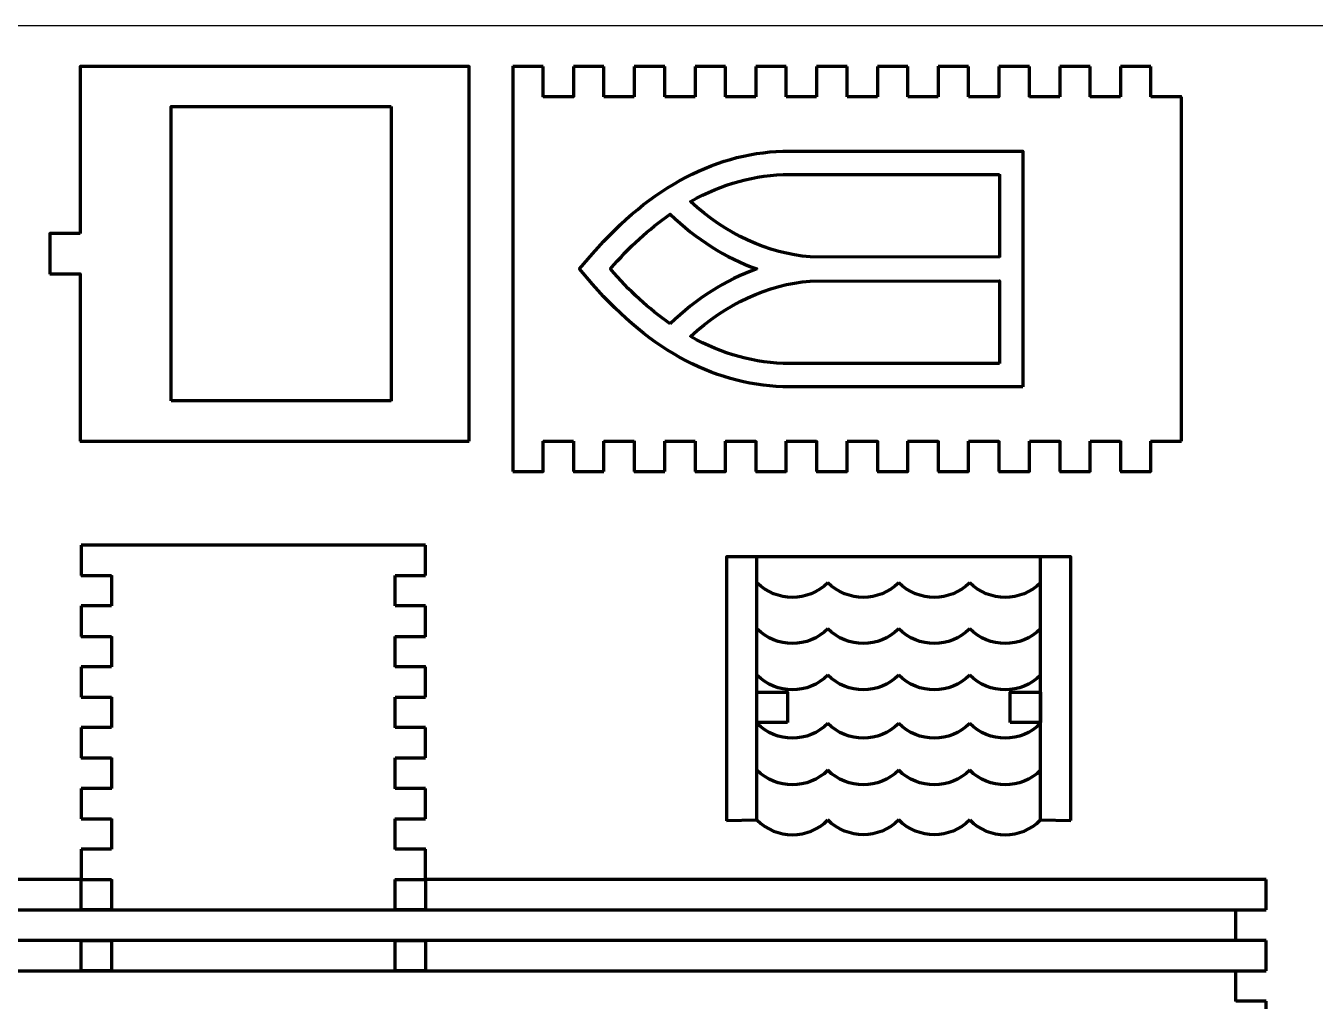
# Model space of a CAD drawing. Header units: centimetres. Extents: x 1569 to 2514, y -799 to -397.
# Drawn here: x 1671 to 1789.8, y -488.8 to -398.9 of the extents above; entities that cross this region are included whole.
import ezdxf

# ---------------------------------------------------------------- set-up
doc = ezdxf.new("R2010")
doc.units = ezdxf.units.CM
doc.header["$MEASUREMENT"] = 0
doc.layers.add('layer 1', color=7, linetype='Continuous')

msp = doc.modelspace()

# ---------------------------------------------------------------- linework, layer by layer
msp.add_line((2018.57, -398.93), (1568.57, -398.93))
at = {"layer": 'layer 1', "lineweight": 80}
for points, knots in [([(1711.86, -402.67), (1711.86, -402.67), (1711.86, -402.67), (1676.01, -402.67), (1676.01, -402.67)], [0.6666667, 0.6666667, 0.6666667, 0.6666667, 0.6666667, 0.7777778, 0.7777778, 0.7777778, 0.7777778]), ([(1676.01, -402.67), (1676.01, -402.67), (1676.01, -402.67), (1676.01, -418.06), (1676.01, -418.06)], [0.7777778, 0.7777778, 0.7777778, 0.7777778, 0.7777778, 1, 1, 1, 1]), ([(1711.86, -437.18), (1711.86, -437.18), (1711.86, -437.18), (1711.86, -402.67), (1711.86, -402.67)], [0.5555556, 0.5555556, 0.5555556, 0.5555556, 0.5555556, 0.6666667, 0.6666667, 0.6666667, 0.6666667]), ([(1715.86, -402.67), (1715.86, -402.67), (1715.86, -402.67), (1715.86, -405.47), (1715.86, -405.47)], [0.01075269, 0.01075269, 0.01075269, 0.01075269, 0.0107527, 0.02150538, 0.02150538, 0.02150538, 0.02150538]), ([(1718.66, -405.47), (1718.66, -405.47), (1718.66, -405.47), (1718.66, -402.67), (1718.66, -402.67)], [0.97849462, 0.97849462, 0.97849462, 0.97849462, 0.97849463, 1, 1, 1, 1]), ([(1724.26, -402.67), (1724.26, -402.67), (1724.26, -402.67), (1721.46, -402.67), (1721.46, -402.67)], [0.94623656, 0.94623656, 0.94623656, 0.94623656, 0.94623657, 0.95698925, 0.95698925, 0.95698925, 0.95698925]), ([(1721.46, -402.67), (1721.46, -402.67), (1721.46, -402.67), (1721.46, -405.47), (1721.46, -405.47)], [0.95698925, 0.95698925, 0.95698925, 0.95698925, 0.95698926, 0.96774194, 0.96774194, 0.96774194, 0.96774194]), ([(1724.26, -405.47), (1724.26, -405.47), (1724.26, -405.47), (1724.26, -402.67), (1724.26, -402.67)], [0.93548387, 0.93548387, 0.93548387, 0.93548387, 0.93548388, 0.94623656, 0.94623656, 0.94623656, 0.94623656]), ([(1729.86, -402.67), (1729.86, -402.67), (1729.86, -402.67), (1727.06, -402.67), (1727.06, -402.67)], [0.90322581, 0.90322581, 0.90322581, 0.90322581, 0.90322582, 0.91397849, 0.91397849, 0.91397849, 0.91397849]), ([(1727.06, -402.67), (1727.06, -402.67), (1727.06, -402.67), (1727.06, -405.47), (1727.06, -405.47)], [0.91397849, 0.91397849, 0.91397849, 0.91397849, 0.9139785, 0.92473118, 0.92473118, 0.92473118, 0.92473118]), ([(1729.86, -405.47), (1729.86, -405.47), (1729.86, -405.47), (1729.86, -402.67), (1729.86, -402.67)], [0.89247312, 0.89247312, 0.89247312, 0.89247312, 0.89247313, 0.90322581, 0.90322581, 0.90322581, 0.90322581]), ([(1735.46, -402.67), (1735.46, -402.67), (1735.46, -402.67), (1732.66, -402.67), (1732.66, -402.67)], [0.86021505, 0.86021505, 0.86021505, 0.86021505, 0.86021506, 0.87096774, 0.87096774, 0.87096774, 0.87096774]), ([(1732.66, -402.67), (1732.66, -402.67), (1732.66, -402.67), (1732.66, -405.47), (1732.66, -405.47)], [0.87096774, 0.87096774, 0.87096774, 0.87096774, 0.87096775, 0.88172043, 0.88172043, 0.88172043, 0.88172043]), ([(1735.46, -405.47), (1735.46, -405.47), (1735.46, -405.47), (1735.46, -402.67), (1735.46, -402.67)], [0.84946237, 0.84946237, 0.84946237, 0.84946237, 0.84946238, 0.86021505, 0.86021505, 0.86021505, 0.86021505]), ([(1741.06, -402.67), (1741.06, -402.67), (1741.06, -402.67), (1738.26, -402.67), (1738.26, -402.67)], [0.8172043, 0.8172043, 0.8172043, 0.8172043, 0.81720431, 0.82795699, 0.82795699, 0.82795699, 0.82795699]), ([(1738.26, -402.67), (1738.26, -402.67), (1738.26, -402.67), (1738.26, -405.47), (1738.26, -405.47)], [0.82795699, 0.82795699, 0.82795699, 0.82795699, 0.827957, 0.83870968, 0.83870968, 0.83870968, 0.83870968]), ([(1741.06, -405.47), (1741.06, -405.47), (1741.06, -405.47), (1741.06, -402.67), (1741.06, -402.67)], [0.80645161, 0.80645161, 0.80645161, 0.80645161, 0.80645162, 0.8172043, 0.8172043, 0.8172043, 0.8172043]), ([(1746.66, -402.67), (1746.66, -402.67), (1746.66, -402.67), (1743.86, -402.67), (1743.86, -402.67)], [0.77419355, 0.77419355, 0.77419355, 0.77419355, 0.77419356, 0.78494624, 0.78494624, 0.78494624, 0.78494624]), ([(1743.86, -402.67), (1743.86, -402.67), (1743.86, -402.67), (1743.86, -405.47), (1743.86, -405.47)], [0.78494624, 0.78494624, 0.78494624, 0.78494624, 0.78494625, 0.79569892, 0.79569892, 0.79569892, 0.79569892]), ([(1746.66, -405.47), (1746.66, -405.47), (1746.66, -405.47), (1746.66, -402.67), (1746.66, -402.67)], [0.76344086, 0.76344086, 0.76344086, 0.76344086, 0.76344087, 0.77419355, 0.77419355, 0.77419355, 0.77419355]), ([(1752.26, -402.67), (1752.26, -402.67), (1752.26, -402.67), (1749.46, -402.67), (1749.46, -402.67)], [0.7311828, 0.7311828, 0.7311828, 0.7311828, 0.73118281, 0.74193548, 0.74193548, 0.74193548, 0.74193548]), ([(1749.46, -402.67), (1749.46, -402.67), (1749.46, -402.67), (1749.46, -405.47), (1749.46, -405.47)], [0.74193548, 0.74193548, 0.74193548, 0.74193548, 0.74193549, 0.75268817, 0.75268817, 0.75268817, 0.75268817]), ([(1752.26, -405.47), (1752.26, -405.47), (1752.26, -405.47), (1752.26, -402.67), (1752.26, -402.67)], [0.72043011, 0.72043011, 0.72043011, 0.72043011, 0.72043012, 0.7311828, 0.7311828, 0.7311828, 0.7311828]), ([(1757.86, -402.67), (1757.86, -402.67), (1757.86, -402.67), (1755.06, -402.67), (1755.06, -402.67)], [0.68817204, 0.68817204, 0.68817204, 0.68817204, 0.68817205, 0.69892473, 0.69892473, 0.69892473, 0.69892473]), ([(1755.06, -402.67), (1755.06, -402.67), (1755.06, -402.67), (1755.06, -405.47), (1755.06, -405.47)], [0.69892473, 0.69892473, 0.69892473, 0.69892473, 0.69892474, 0.70967742, 0.70967742, 0.70967742, 0.70967742]), ([(1757.86, -405.47), (1757.86, -405.47), (1757.86, -405.47), (1757.86, -402.67), (1757.86, -402.67)], [0.67741935, 0.67741935, 0.67741935, 0.67741935, 0.67741936, 0.68817204, 0.68817204, 0.68817204, 0.68817204]), ([(1763.46, -402.67), (1763.46, -402.67), (1763.46, -402.67), (1760.66, -402.67), (1760.66, -402.67)], [0.64516129, 0.64516129, 0.64516129, 0.64516129, 0.6451613, 0.65591398, 0.65591398, 0.65591398, 0.65591398]), ([(1760.66, -402.67), (1760.66, -402.67), (1760.66, -402.67), (1760.66, -405.47), (1760.66, -405.47)], [0.65591398, 0.65591398, 0.65591398, 0.65591398, 0.65591399, 0.66666667, 0.66666667, 0.66666667, 0.66666667]), ([(1763.46, -405.47), (1763.46, -405.47), (1763.46, -405.47), (1763.46, -402.67), (1763.46, -402.67)], [0.6344086, 0.6344086, 0.6344086, 0.6344086, 0.63440861, 0.64516129, 0.64516129, 0.64516129, 0.64516129]), ([(1769.06, -402.67), (1769.06, -402.67), (1769.06, -402.67), (1766.26, -402.67), (1766.26, -402.67)], [0.60215054, 0.60215054, 0.60215054, 0.60215054, 0.60215055, 0.61290323, 0.61290323, 0.61290323, 0.61290323]), ([(1766.26, -402.67), (1766.26, -402.67), (1766.26, -402.67), (1766.26, -405.47), (1766.26, -405.47)], [0.61290323, 0.61290323, 0.61290323, 0.61290323, 0.61290324, 0.62365591, 0.62365591, 0.62365591, 0.62365591]), ([(1769.06, -405.47), (1769.06, -405.47), (1769.06, -405.47), (1769.06, -402.67), (1769.06, -402.67)], [0.59139785, 0.59139785, 0.59139785, 0.59139785, 0.59139786, 0.60215054, 0.60215054, 0.60215054, 0.60215054]), ([(1774.66, -402.67), (1774.66, -402.67), (1774.66, -402.67), (1771.86, -402.67), (1771.86, -402.67)], [0.55913978, 0.55913978, 0.55913978, 0.55913978, 0.55913979, 0.56989247, 0.56989247, 0.56989247, 0.56989247]), ([(1771.86, -402.67), (1771.86, -402.67), (1771.86, -402.67), (1771.86, -405.47), (1771.86, -405.47)], [0.56989247, 0.56989247, 0.56989247, 0.56989247, 0.56989248, 0.58064516, 0.58064516, 0.58064516, 0.58064516]), ([(1774.66, -405.47), (1774.66, -405.47), (1774.66, -405.47), (1774.66, -402.67), (1774.66, -402.67)], [0.5483871, 0.5483871, 0.5483871, 0.5483871, 0.54838711, 0.55913978, 0.55913978, 0.55913978, 0.55913978]), ([(1715.86, -405.47), (1715.86, -405.47), (1715.86, -405.47), (1715.86, -437.2), (1715.86, -437.2)], [0.02150538, 0.02150538, 0.02150538, 0.02150538, 0.02150539, 0.03225806, 0.03225806, 0.03225806, 0.03225806]), ([(1721.46, -405.47), (1721.46, -405.47), (1721.46, -405.47), (1718.66, -405.47), (1718.66, -405.47)], [0.96774194, 0.96774194, 0.96774194, 0.96774194, 0.96774195, 0.97849462, 0.97849462, 0.97849462, 0.97849462]), ([(1727.06, -405.47), (1727.06, -405.47), (1727.06, -405.47), (1724.26, -405.47), (1724.26, -405.47)], [0.92473118, 0.92473118, 0.92473118, 0.92473118, 0.92473119, 0.93548387, 0.93548387, 0.93548387, 0.93548387]), ([(1732.66, -405.47), (1732.66, -405.47), (1732.66, -405.47), (1729.86, -405.47), (1729.86, -405.47)], [0.88172043, 0.88172043, 0.88172043, 0.88172043, 0.88172044, 0.89247312, 0.89247312, 0.89247312, 0.89247312]), ([(1738.26, -405.47), (1738.26, -405.47), (1738.26, -405.47), (1735.46, -405.47), (1735.46, -405.47)], [0.83870968, 0.83870968, 0.83870968, 0.83870968, 0.83870969, 0.84946237, 0.84946237, 0.84946237, 0.84946237]), ([(1743.86, -405.47), (1743.86, -405.47), (1743.86, -405.47), (1741.06, -405.47), (1741.06, -405.47)], [0.79569892, 0.79569892, 0.79569892, 0.79569892, 0.79569893, 0.80645161, 0.80645161, 0.80645161, 0.80645161]), ([(1749.46, -405.47), (1749.46, -405.47), (1749.46, -405.47), (1746.66, -405.47), (1746.66, -405.47)], [0.75268817, 0.75268817, 0.75268817, 0.75268817, 0.75268818, 0.76344086, 0.76344086, 0.76344086, 0.76344086]), ([(1755.06, -405.47), (1755.06, -405.47), (1755.06, -405.47), (1752.26, -405.47), (1752.26, -405.47)], [0.70967742, 0.70967742, 0.70967742, 0.70967742, 0.70967743, 0.72043011, 0.72043011, 0.72043011, 0.72043011]), ([(1760.66, -405.47), (1760.66, -405.47), (1760.66, -405.47), (1757.86, -405.47), (1757.86, -405.47)], [0.66666667, 0.66666667, 0.66666667, 0.66666667, 0.66666668, 0.67741935, 0.67741935, 0.67741935, 0.67741935]), ([(1766.26, -405.47), (1766.26, -405.47), (1766.26, -405.47), (1763.46, -405.47), (1763.46, -405.47)], [0.62365591, 0.62365591, 0.62365591, 0.62365591, 0.62365592, 0.6344086, 0.6344086, 0.6344086, 0.6344086]), ([(1771.86, -405.47), (1771.86, -405.47), (1771.86, -405.47), (1769.06, -405.47), (1769.06, -405.47)], [0.58064516, 0.58064516, 0.58064516, 0.58064516, 0.58064517, 0.59139785, 0.59139785, 0.59139785, 0.59139785]), ([(1777.46, -405.47), (1777.46, -405.47), (1777.46, -405.47), (1774.66, -405.47), (1774.66, -405.47)], [0.52688172, 0.52688172, 0.52688172, 0.52688172, 0.52688173, 0.53763441, 0.53763441, 0.53763441, 0.53763441]), ([(1774.66, -405.47), (1774.66, -405.47), (1774.66, -405.47), (1774.66, -405.47), (1774.66, -405.47)], [0.53763441, 0.53763441, 0.53763441, 0.53763441, 0.53763442, 0.5483871, 0.5483871, 0.5483871, 0.5483871]), ([(1777.46, -437.2), (1777.46, -437.2), (1777.46, -437.2), (1777.46, -405.47), (1777.46, -405.47)], [0.51612903, 0.51612903, 0.51612903, 0.51612903, 0.51612904, 0.52688172, 0.52688172, 0.52688172, 0.52688172]), ([(1684.4, -433.48), (1684.4, -433.48), (1684.4, -433.48), (1684.4, -406.37), (1684.4, -406.37)], [0.4, 0.4, 0.4, 0.4, 0.4, 0.6, 0.6, 0.6, 0.6]), ([(1684.4, -406.37), (1684.4, -406.37), (1684.4, -406.37), (1704.65, -406.37), (1704.65, -406.37)], [0.6, 0.6, 0.6, 0.6, 0.6, 1, 1, 1, 1]), ([(1732.25, -415.11), (1732.25, -415.11), (1735.12, -413.5), (1738.19, -412.63), (1741.37, -412.63)], [0.5714286, 0.5714286, 0.5714286, 0.5714286, 0.5714286, 0.7142857, 0.7142857, 0.7142857, 0.7142857]), ([(1741.37, -412.63), (1741.37, -412.63), (1741.37, -412.63), (1743.25, -412.63), (1743.25, -412.63)], [0.7142857, 0.7142857, 0.7142857, 0.7142857, 0.7142857, 1, 1, 1, 1]), ([(1760.7, -412.63), (1760.7, -412.63), (1760.7, -412.63), (1760.7, -420.26), (1760.7, -420.26)], [0.1428571, 0.1428571, 0.1428571, 0.1428571, 0.1428572, 0.2857143, 0.2857143, 0.2857143, 0.2857143]), ([(1743.25, -420.21), (1743.25, -420.21), (1739.4, -419.92), (1735.49, -418.11), (1732.25, -415.11)], [0.4285714, 0.4285714, 0.4285714, 0.4285714, 0.4285714, 0.5714286, 0.5714286, 0.5714286, 0.5714286]), ([(1724.86, -421.33), (1724.86, -421.33), (1726.57, -419.33), (1728.42, -417.64), (1730.37, -416.29)], [0.2, 0.2, 0.2, 0.2, 0.2, 0.4, 0.4, 0.4, 0.4]), ([(1730.37, -416.29), (1730.37, -416.29), (1732.74, -418.59), (1735.48, -420.31), (1738.34, -421.33)], [0.4, 0.4, 0.4, 0.4, 0.4, 0.6, 0.6, 0.6, 0.6]), ([(1673.21, -418.06), (1673.21, -418.06), (1673.21, -418.06), (1673.21, -421.79), (1673.21, -421.79)], [0.1111111, 0.1111111, 0.1111111, 0.1111111, 0.1111111, 0.2222222, 0.2222222, 0.2222222, 0.2222222]), ([(1760.7, -420.26), (1760.7, -420.26), (1760.7, -420.26), (1743.25, -420.21), (1743.25, -420.21)], [0.2857143, 0.2857143, 0.2857143, 0.2857143, 0.2857143, 0.4285714, 0.4285714, 0.4285714, 0.4285714]), ([(1738.34, -421.33), (1738.34, -421.33), (1735.48, -422.35), (1732.74, -424.07), (1730.37, -426.38)], [0.6, 0.6, 0.6, 0.6, 0.6, 1, 1, 1, 1]), ([(1673.21, -421.79), (1673.21, -421.79), (1673.21, -421.79), (1676.01, -421.79), (1676.01, -421.79)], [0.2222222, 0.2222222, 0.2222222, 0.2222222, 0.2222222, 0.3333333, 0.3333333, 0.3333333, 0.3333333]), ([(1676.01, -421.79), (1676.01, -421.79), (1676.01, -421.79), (1676.01, -437.18), (1676.01, -437.18)], [0.3333333, 0.3333333, 0.3333333, 0.3333333, 0.3333333, 0.4444444, 0.4444444, 0.4444444, 0.4444444]), ([(1732.25, -427.56), (1732.25, -427.56), (1735.49, -424.56), (1739.4, -422.74), (1743.25, -422.45)], [0.4285714, 0.4285714, 0.4285714, 0.4285714, 0.4285714, 0.5714286, 0.5714286, 0.5714286, 0.5714286]), ([(1743.25, -422.45), (1743.25, -422.45), (1743.25, -422.45), (1760.7, -422.41), (1760.7, -422.41)], [0.5714286, 0.5714286, 0.5714286, 0.5714286, 0.5714286, 0.7142857, 0.7142857, 0.7142857, 0.7142857]), ([(1760.7, -422.41), (1760.7, -422.41), (1760.7, -422.41), (1760.7, -430.04), (1760.7, -430.04)], [0.7142857, 0.7142857, 0.7142857, 0.7142857, 0.7142857, 1, 1, 1, 1]), ([(1741.37, -430.04), (1741.37, -430.04), (1738.19, -430.04), (1735.12, -429.17), (1732.25, -427.56)], [0.2857143, 0.2857143, 0.2857143, 0.2857143, 0.2857143, 0.4285714, 0.4285714, 0.4285714, 0.4285714]), ([(1743.25, -430.04), (1743.25, -430.04), (1743.25, -430.04), (1741.37, -430.04), (1741.37, -430.04)], [0.1428571, 0.1428571, 0.1428571, 0.1428571, 0.1428572, 0.2857143, 0.2857143, 0.2857143, 0.2857143]), ([(1704.65, -433.48), (1704.65, -433.48), (1704.65, -433.48), (1684.4, -433.48), (1684.4, -433.48)], [0.2, 0.2, 0.2, 0.2, 0.2, 0.4, 0.4, 0.4, 0.4]), ([(1676.01, -437.18), (1676.01, -437.18), (1676.01, -437.18), (1711.86, -437.18), (1711.86, -437.18)], [0.4444444, 0.4444444, 0.4444444, 0.4444444, 0.4444445, 0.5555556, 0.5555556, 0.5555556, 0.5555556]), ([(1715.86, -437.2), (1715.86, -437.2), (1715.86, -437.2), (1715.86, -440), (1715.86, -440)], [0.03225806, 0.03225806, 0.03225806, 0.03225806, 0.03225807, 0.04301075, 0.04301075, 0.04301075, 0.04301075]), ([(1718.66, -440), (1718.66, -440), (1718.66, -440), (1718.66, -437.2), (1718.66, -437.2)], [0.05376344, 0.05376344, 0.05376344, 0.05376344, 0.05376345, 0.06451613, 0.06451613, 0.06451613, 0.06451613]), ([(1718.66, -437.2), (1718.66, -437.2), (1718.66, -437.2), (1721.46, -437.2), (1721.46, -437.2)], [0.06451613, 0.06451613, 0.06451613, 0.06451613, 0.06451614, 0.07526882, 0.07526882, 0.07526882, 0.07526882]), ([(1721.46, -437.2), (1721.46, -437.2), (1721.46, -437.2), (1721.46, -440), (1721.46, -440)], [0.07526882, 0.07526882, 0.07526882, 0.07526882, 0.07526883, 0.08602151, 0.08602151, 0.08602151, 0.08602151]), ([(1724.26, -440), (1724.26, -440), (1724.26, -440), (1724.26, -437.2), (1724.26, -437.2)], [0.09677419, 0.09677419, 0.09677419, 0.09677419, 0.0967742, 0.10752688, 0.10752688, 0.10752688, 0.10752688]), ([(1724.26, -437.2), (1724.26, -437.2), (1724.26, -437.2), (1727.06, -437.2), (1727.06, -437.2)], [0.10752688, 0.10752688, 0.10752688, 0.10752688, 0.10752689, 0.11827957, 0.11827957, 0.11827957, 0.11827957]), ([(1727.06, -437.2), (1727.06, -437.2), (1727.06, -437.2), (1727.06, -440), (1727.06, -440)], [0.11827957, 0.11827957, 0.11827957, 0.11827957, 0.11827958, 0.12903226, 0.12903226, 0.12903226, 0.12903226]), ([(1729.86, -440), (1729.86, -440), (1729.86, -440), (1729.86, -437.2), (1729.86, -437.2)], [0.13978495, 0.13978495, 0.13978495, 0.13978495, 0.13978496, 0.15053763, 0.15053763, 0.15053763, 0.15053763]), ([(1729.86, -437.2), (1729.86, -437.2), (1729.86, -437.2), (1732.66, -437.2), (1732.66, -437.2)], [0.15053763, 0.15053763, 0.15053763, 0.15053763, 0.15053764, 0.16129032, 0.16129032, 0.16129032, 0.16129032]), ([(1732.66, -437.2), (1732.66, -437.2), (1732.66, -437.2), (1732.66, -440), (1732.66, -440)], [0.16129032, 0.16129032, 0.16129032, 0.16129032, 0.16129033, 0.17204301, 0.17204301, 0.17204301, 0.17204301]), ([(1735.46, -440), (1735.46, -440), (1735.46, -440), (1735.46, -437.2), (1735.46, -437.2)], [0.1827957, 0.1827957, 0.1827957, 0.1827957, 0.18279571, 0.19354839, 0.19354839, 0.19354839, 0.19354839]), ([(1735.46, -437.2), (1735.46, -437.2), (1735.46, -437.2), (1738.26, -437.2), (1738.26, -437.2)], [0.19354839, 0.19354839, 0.19354839, 0.19354839, 0.1935484, 0.20430108, 0.20430108, 0.20430108, 0.20430108]), ([(1738.26, -437.2), (1738.26, -437.2), (1738.26, -437.2), (1738.26, -440), (1738.26, -440)], [0.20430108, 0.20430108, 0.20430108, 0.20430108, 0.20430109, 0.21505376, 0.21505376, 0.21505376, 0.21505376]), ([(1741.06, -440), (1741.06, -440), (1741.06, -440), (1741.06, -437.2), (1741.06, -437.2)], [0.22580645, 0.22580645, 0.22580645, 0.22580645, 0.22580646, 0.23655914, 0.23655914, 0.23655914, 0.23655914]), ([(1741.06, -437.2), (1741.06, -437.2), (1741.06, -437.2), (1743.86, -437.2), (1743.86, -437.2)], [0.23655914, 0.23655914, 0.23655914, 0.23655914, 0.23655915, 0.24731183, 0.24731183, 0.24731183, 0.24731183]), ([(1743.86, -437.2), (1743.86, -437.2), (1743.86, -437.2), (1743.86, -440), (1743.86, -440)], [0.24731183, 0.24731183, 0.24731183, 0.24731183, 0.24731184, 0.25806452, 0.25806452, 0.25806452, 0.25806452]), ([(1746.66, -440), (1746.66, -440), (1746.66, -440), (1746.66, -437.2), (1746.66, -437.2)], [0.2688172, 0.2688172, 0.2688172, 0.2688172, 0.26881721, 0.27956989, 0.27956989, 0.27956989, 0.27956989]), ([(1746.66, -437.2), (1746.66, -437.2), (1746.66, -437.2), (1749.46, -437.2), (1749.46, -437.2)], [0.27956989, 0.27956989, 0.27956989, 0.27956989, 0.2795699, 0.29032258, 0.29032258, 0.29032258, 0.29032258]), ([(1749.46, -437.2), (1749.46, -437.2), (1749.46, -437.2), (1749.46, -440), (1749.46, -440)], [0.29032258, 0.29032258, 0.29032258, 0.29032258, 0.29032259, 0.30107527, 0.30107527, 0.30107527, 0.30107527]), ([(1752.26, -440), (1752.26, -440), (1752.26, -440), (1752.26, -437.2), (1752.26, -437.2)], [0.31182796, 0.31182796, 0.31182796, 0.31182796, 0.31182797, 0.32258065, 0.32258065, 0.32258065, 0.32258065]), ([(1752.26, -437.2), (1752.26, -437.2), (1752.26, -437.2), (1755.06, -437.2), (1755.06, -437.2)], [0.32258065, 0.32258065, 0.32258065, 0.32258065, 0.32258066, 0.33333333, 0.33333333, 0.33333333, 0.33333333]), ([(1755.06, -437.2), (1755.06, -437.2), (1755.06, -437.2), (1755.06, -440), (1755.06, -440)], [0.33333333, 0.33333333, 0.33333333, 0.33333333, 0.33333334, 0.34408602, 0.34408602, 0.34408602, 0.34408602]), ([(1757.86, -440), (1757.86, -440), (1757.86, -440), (1757.86, -437.2), (1757.86, -437.2)], [0.35483871, 0.35483871, 0.35483871, 0.35483871, 0.35483872, 0.3655914, 0.3655914, 0.3655914, 0.3655914]), ([(1757.86, -437.2), (1757.86, -437.2), (1757.86, -437.2), (1760.66, -437.2), (1760.66, -437.2)], [0.3655914, 0.3655914, 0.3655914, 0.3655914, 0.36559141, 0.37634409, 0.37634409, 0.37634409, 0.37634409]), ([(1760.66, -437.2), (1760.66, -437.2), (1760.66, -437.2), (1760.66, -440), (1760.66, -440)], [0.37634409, 0.37634409, 0.37634409, 0.37634409, 0.3763441, 0.38709677, 0.38709677, 0.38709677, 0.38709677]), ([(1763.46, -440), (1763.46, -440), (1763.46, -440), (1763.46, -437.2), (1763.46, -437.2)], [0.39784946, 0.39784946, 0.39784946, 0.39784946, 0.39784947, 0.40860215, 0.40860215, 0.40860215, 0.40860215]), ([(1763.46, -437.2), (1763.46, -437.2), (1763.46, -437.2), (1766.26, -437.2), (1766.26, -437.2)], [0.40860215, 0.40860215, 0.40860215, 0.40860215, 0.40860216, 0.41935484, 0.41935484, 0.41935484, 0.41935484]), ([(1766.26, -437.2), (1766.26, -437.2), (1766.26, -437.2), (1766.26, -440), (1766.26, -440)], [0.41935484, 0.41935484, 0.41935484, 0.41935484, 0.41935485, 0.43010753, 0.43010753, 0.43010753, 0.43010753]), ([(1769.06, -440), (1769.06, -440), (1769.06, -440), (1769.06, -437.2), (1769.06, -437.2)], [0.44086022, 0.44086022, 0.44086022, 0.44086022, 0.44086023, 0.4516129, 0.4516129, 0.4516129, 0.4516129]), ([(1769.06, -437.2), (1769.06, -437.2), (1769.06, -437.2), (1771.86, -437.2), (1771.86, -437.2)], [0.4516129, 0.4516129, 0.4516129, 0.4516129, 0.45161291, 0.46236559, 0.46236559, 0.46236559, 0.46236559]), ([(1771.86, -437.2), (1771.86, -437.2), (1771.86, -437.2), (1771.86, -440), (1771.86, -440)], [0.46236559, 0.46236559, 0.46236559, 0.46236559, 0.4623656, 0.47311828, 0.47311828, 0.47311828, 0.47311828]), ([(1774.66, -440), (1774.66, -440), (1774.66, -440), (1774.66, -437.2), (1774.66, -437.2)], [0.48387097, 0.48387097, 0.48387097, 0.48387097, 0.48387098, 0.49462366, 0.49462366, 0.49462366, 0.49462366]), ([(1774.66, -437.2), (1774.66, -437.2), (1774.66, -437.2), (1774.66, -437.2), (1774.66, -437.2)], [0.49462366, 0.49462366, 0.49462366, 0.49462366, 0.49462367, 0.50537634, 0.50537634, 0.50537634, 0.50537634]), ([(1774.66, -437.2), (1774.66, -437.2), (1774.66, -437.2), (1777.46, -437.2), (1777.46, -437.2)], [0.50537634, 0.50537634, 0.50537634, 0.50537634, 0.50537635, 0.51612903, 0.51612903, 0.51612903, 0.51612903]), ([(1715.86, -440), (1715.86, -440), (1715.86, -440), (1718.66, -440), (1718.66, -440)], [0.04301075, 0.04301075, 0.04301075, 0.04301075, 0.04301076, 0.05376344, 0.05376344, 0.05376344, 0.05376344]), ([(1721.46, -440), (1721.46, -440), (1721.46, -440), (1724.26, -440), (1724.26, -440)], [0.08602151, 0.08602151, 0.08602151, 0.08602151, 0.08602152, 0.09677419, 0.09677419, 0.09677419, 0.09677419]), ([(1727.06, -440), (1727.06, -440), (1727.06, -440), (1729.86, -440), (1729.86, -440)], [0.12903226, 0.12903226, 0.12903226, 0.12903226, 0.12903227, 0.13978495, 0.13978495, 0.13978495, 0.13978495]), ([(1732.66, -440), (1732.66, -440), (1732.66, -440), (1735.46, -440), (1735.46, -440)], [0.17204301, 0.17204301, 0.17204301, 0.17204301, 0.17204302, 0.1827957, 0.1827957, 0.1827957, 0.1827957]), ([(1738.26, -440), (1738.26, -440), (1738.26, -440), (1741.06, -440), (1741.06, -440)], [0.21505376, 0.21505376, 0.21505376, 0.21505376, 0.21505377, 0.22580645, 0.22580645, 0.22580645, 0.22580645]), ([(1743.86, -440), (1743.86, -440), (1743.86, -440), (1746.66, -440), (1746.66, -440)], [0.25806452, 0.25806452, 0.25806452, 0.25806452, 0.25806453, 0.2688172, 0.2688172, 0.2688172, 0.2688172]), ([(1749.46, -440), (1749.46, -440), (1749.46, -440), (1752.26, -440), (1752.26, -440)], [0.30107527, 0.30107527, 0.30107527, 0.30107527, 0.30107528, 0.31182796, 0.31182796, 0.31182796, 0.31182796]), ([(1755.06, -440), (1755.06, -440), (1755.06, -440), (1757.86, -440), (1757.86, -440)], [0.34408602, 0.34408602, 0.34408602, 0.34408602, 0.34408603, 0.35483871, 0.35483871, 0.35483871, 0.35483871]), ([(1760.66, -440), (1760.66, -440), (1760.66, -440), (1763.46, -440), (1763.46, -440)], [0.38709677, 0.38709677, 0.38709677, 0.38709677, 0.38709678, 0.39784946, 0.39784946, 0.39784946, 0.39784946]), ([(1766.26, -440), (1766.26, -440), (1766.26, -440), (1769.06, -440), (1769.06, -440)], [0.43010753, 0.43010753, 0.43010753, 0.43010753, 0.43010754, 0.44086022, 0.44086022, 0.44086022, 0.44086022]), ([(1771.86, -440), (1771.86, -440), (1771.86, -440), (1774.66, -440), (1774.66, -440)], [0.47311828, 0.47311828, 0.47311828, 0.47311828, 0.47311829, 0.48387097, 0.48387097, 0.48387097, 0.48387097]), ([(1707.83, -446.77), (1707.83, -446.77), (1707.83, -446.77), (1676.1, -446.77), (1676.1, -446.77)], [0.122727273, 0.122727273, 0.122727273, 0.122727273, 0.122727283, 0.127272727, 0.127272727, 0.127272727, 0.127272727]), ([(1676.1, -446.77), (1676.1, -446.77), (1676.1, -446.77), (1676.1, -449.57), (1676.1, -449.57)], [0.127272727, 0.127272727, 0.127272727, 0.127272727, 0.127272737, 0.131818182, 0.131818182, 0.131818182, 0.131818182]), ([(1707.83, -449.57), (1707.83, -449.57), (1707.83, -449.57), (1707.83, -446.77), (1707.83, -446.77)], [0.118181818, 0.118181818, 0.118181818, 0.118181818, 0.118181828, 0.122727273, 0.122727273, 0.122727273, 0.122727273]), ([(1767.29, -447.84), (1767.29, -447.84), (1767.29, -447.84), (1735.56, -447.84), (1735.56, -447.84)], [0.375, 0.375, 0.375, 0.375, 0.375, 0.5, 0.5, 0.5, 0.5]), ([(1735.56, -447.84), (1735.56, -447.84), (1735.56, -447.84), (1735.56, -472.12), (1735.56, -472.12)], [0.5, 0.5, 0.5, 0.5, 0.5, 0.625, 0.625, 0.625, 0.625]), ([(1767.29, -472.12), (1767.29, -472.12), (1767.29, -472.12), (1767.29, -447.84), (1767.29, -447.84)], [0.25, 0.25, 0.25, 0.25, 0.25, 0.375, 0.375, 0.375, 0.375]), ([(1676.1, -449.57), (1676.1, -449.57), (1676.1, -449.57), (1678.9, -449.57), (1678.9, -449.57)], [0.131818182, 0.131818182, 0.131818182, 0.131818182, 0.131818192, 0.136363636, 0.136363636, 0.136363636, 0.136363636]), ([(1678.9, -449.57), (1678.9, -449.57), (1678.9, -449.57), (1678.9, -452.37), (1678.9, -452.37)], [0.136363636, 0.136363636, 0.136363636, 0.136363636, 0.136363646, 0.140909091, 0.140909091, 0.140909091, 0.140909091]), ([(1705.03, -452.37), (1705.03, -452.37), (1705.03, -452.37), (1705.03, -449.57), (1705.03, -449.57)], [0.109090909, 0.109090909, 0.109090909, 0.109090909, 0.109090919, 0.113636364, 0.113636364, 0.113636364, 0.113636364]), ([(1705.03, -449.57), (1705.03, -449.57), (1705.03, -449.57), (1707.83, -449.57), (1707.83, -449.57)], [0.113636364, 0.113636364, 0.113636364, 0.113636364, 0.113636374, 0.118181818, 0.118181818, 0.118181818, 0.118181818]), ([(1678.9, -452.37), (1678.9, -452.37), (1678.9, -452.37), (1676.1, -452.37), (1676.1, -452.37)], [0.140909091, 0.140909091, 0.140909091, 0.140909091, 0.140909101, 0.145454545, 0.145454545, 0.145454545, 0.145454545]), ([(1676.1, -452.37), (1676.1, -452.37), (1676.1, -452.37), (1676.1, -455.17), (1676.1, -455.17)], [0.145454545, 0.145454545, 0.145454545, 0.145454545, 0.145454555, 0.15, 0.15, 0.15, 0.15]), ([(1707.83, -452.37), (1707.83, -452.37), (1707.83, -452.37), (1705.03, -452.37), (1705.03, -452.37)], [0.104545455, 0.104545455, 0.104545455, 0.104545455, 0.104545465, 0.109090909, 0.109090909, 0.109090909, 0.109090909]), ([(1707.83, -455.17), (1707.83, -455.17), (1707.83, -455.17), (1707.83, -452.37), (1707.83, -452.37)], [0.1, 0.1, 0.1, 0.1, 0.10000001, 0.104545455, 0.104545455, 0.104545455, 0.104545455]), ([(1676.1, -455.17), (1676.1, -455.17), (1676.1, -455.17), (1678.9, -455.17), (1678.9, -455.17)], [0.15, 0.15, 0.15, 0.15, 0.15000001, 0.154545455, 0.154545455, 0.154545455, 0.154545455]), ([(1678.9, -455.17), (1678.9, -455.17), (1678.9, -455.17), (1678.9, -457.97), (1678.9, -457.97)], [0.154545455, 0.154545455, 0.154545455, 0.154545455, 0.154545465, 0.159090909, 0.159090909, 0.159090909, 0.159090909]), ([(1705.03, -457.97), (1705.03, -457.97), (1705.03, -457.97), (1705.03, -455.17), (1705.03, -455.17)], [0.090909091, 0.090909091, 0.090909091, 0.090909091, 0.090909101, 0.095454545, 0.095454545, 0.095454545, 0.095454545]), ([(1705.03, -455.17), (1705.03, -455.17), (1705.03, -455.17), (1707.83, -455.17), (1707.83, -455.17)], [0.095454545, 0.095454545, 0.095454545, 0.095454545, 0.095454555, 0.1, 0.1, 0.1, 0.1]), ([(1678.9, -457.97), (1678.9, -457.97), (1678.9, -457.97), (1676.1, -457.97), (1676.1, -457.97)], [0.159090909, 0.159090909, 0.159090909, 0.159090909, 0.159090919, 0.163636364, 0.163636364, 0.163636364, 0.163636364]), ([(1676.1, -457.97), (1676.1, -457.97), (1676.1, -457.97), (1676.1, -460.77), (1676.1, -460.77)], [0.163636364, 0.163636364, 0.163636364, 0.163636364, 0.163636374, 0.168181818, 0.168181818, 0.168181818, 0.168181818]), ([(1707.83, -457.97), (1707.83, -457.97), (1707.83, -457.97), (1705.03, -457.97), (1705.03, -457.97)], [0.086363636, 0.086363636, 0.086363636, 0.086363636, 0.086363646, 0.090909091, 0.090909091, 0.090909091, 0.090909091]), ([(1707.83, -460.77), (1707.83, -460.77), (1707.83, -460.77), (1707.83, -457.97), (1707.83, -457.97)], [0.081818182, 0.081818182, 0.081818182, 0.081818182, 0.081818192, 0.086363636, 0.086363636, 0.086363636, 0.086363636]), ([(1676.1, -460.77), (1676.1, -460.77), (1676.1, -460.77), (1678.9, -460.77), (1678.9, -460.77)], [0.168181818, 0.168181818, 0.168181818, 0.168181818, 0.168181828, 0.172727273, 0.172727273, 0.172727273, 0.172727273]), ([(1678.9, -460.77), (1678.9, -460.77), (1678.9, -460.77), (1678.9, -463.57), (1678.9, -463.57)], [0.172727273, 0.172727273, 0.172727273, 0.172727273, 0.172727283, 0.177272727, 0.177272727, 0.177272727, 0.177272727]), ([(1705.03, -463.57), (1705.03, -463.57), (1705.03, -463.57), (1705.03, -460.77), (1705.03, -460.77)], [0.072727273, 0.072727273, 0.072727273, 0.072727273, 0.072727283, 0.077272727, 0.077272727, 0.077272727, 0.077272727]), ([(1705.03, -460.77), (1705.03, -460.77), (1705.03, -460.77), (1707.83, -460.77), (1707.83, -460.77)], [0.077272727, 0.077272727, 0.077272727, 0.077272727, 0.077272737, 0.081818182, 0.081818182, 0.081818182, 0.081818182]), ([(1738.36, -463.11), (1738.36, -463.11), (1738.36, -463.11), (1738.36, -460.31), (1738.36, -460.31)], [0.2, 0.2, 0.2, 0.2, 0.2, 0.4, 0.4, 0.4, 0.4]), ([(1738.36, -460.31), (1738.36, -460.31), (1738.36, -460.31), (1741.16, -460.31), (1741.16, -460.31)], [0.4, 0.4, 0.4, 0.4, 0.4, 0.6, 0.6, 0.6, 0.6]), ([(1741.16, -460.31), (1741.16, -460.31), (1741.16, -460.31), (1741.16, -463.11), (1741.16, -463.11)], [0.6, 0.6, 0.6, 0.6, 0.6, 1, 1, 1, 1]), ([(1761.69, -463.11), (1761.69, -463.11), (1761.69, -463.11), (1761.69, -460.31), (1761.69, -460.31)], [0.2, 0.2, 0.2, 0.2, 0.2, 0.4, 0.4, 0.4, 0.4]), ([(1761.69, -460.31), (1761.69, -460.31), (1761.69, -460.31), (1764.49, -460.31), (1764.49, -460.31)], [0.4, 0.4, 0.4, 0.4, 0.4, 0.6, 0.6, 0.6, 0.6]), ([(1764.49, -460.31), (1764.49, -460.31), (1764.49, -460.31), (1764.49, -463.11), (1764.49, -463.11)], [0.6, 0.6, 0.6, 0.6, 0.6, 1, 1, 1, 1]), ([(1678.9, -463.57), (1678.9, -463.57), (1678.9, -463.57), (1676.1, -463.57), (1676.1, -463.57)], [0.177272727, 0.177272727, 0.177272727, 0.177272727, 0.177272737, 0.181818182, 0.181818182, 0.181818182, 0.181818182]), ([(1676.1, -463.57), (1676.1, -463.57), (1676.1, -463.57), (1676.1, -466.37), (1676.1, -466.37)], [0.181818182, 0.181818182, 0.181818182, 0.181818182, 0.181818192, 0.186363636, 0.186363636, 0.186363636, 0.186363636]), ([(1707.83, -463.57), (1707.83, -463.57), (1707.83, -463.57), (1705.03, -463.57), (1705.03, -463.57)], [0.068181818, 0.068181818, 0.068181818, 0.068181818, 0.068181828, 0.072727273, 0.072727273, 0.072727273, 0.072727273]), ([(1707.83, -466.37), (1707.83, -466.37), (1707.83, -466.37), (1707.83, -463.57), (1707.83, -463.57)], [0.063636364, 0.063636364, 0.063636364, 0.063636364, 0.063636374, 0.068181818, 0.068181818, 0.068181818, 0.068181818]), ([(1676.1, -466.37), (1676.1, -466.37), (1676.1, -466.37), (1678.9, -466.37), (1678.9, -466.37)], [0.186363636, 0.186363636, 0.186363636, 0.186363636, 0.186363646, 0.190909091, 0.190909091, 0.190909091, 0.190909091]), ([(1678.9, -466.37), (1678.9, -466.37), (1678.9, -466.37), (1678.9, -469.17), (1678.9, -469.17)], [0.190909091, 0.190909091, 0.190909091, 0.190909091, 0.190909101, 0.195454545, 0.195454545, 0.195454545, 0.195454545]), ([(1705.03, -469.17), (1705.03, -469.17), (1705.03, -469.17), (1705.03, -466.37), (1705.03, -466.37)], [0.054545455, 0.054545455, 0.054545455, 0.054545455, 0.054545465, 0.059090909, 0.059090909, 0.059090909, 0.059090909]), ([(1705.03, -466.37), (1705.03, -466.37), (1705.03, -466.37), (1707.83, -466.37), (1707.83, -466.37)], [0.059090909, 0.059090909, 0.059090909, 0.059090909, 0.059090919, 0.063636364, 0.063636364, 0.063636364, 0.063636364]), ([(1678.9, -469.17), (1678.9, -469.17), (1678.9, -469.17), (1676.1, -469.17), (1676.1, -469.17)], [0.195454545, 0.195454545, 0.195454545, 0.195454545, 0.195454555, 0.2, 0.2, 0.2, 0.2]), ([(1676.1, -469.17), (1676.1, -469.17), (1676.1, -469.17), (1676.1, -471.97), (1676.1, -471.97)], [0.2, 0.2, 0.2, 0.2, 0.20000001, 0.204545455, 0.204545455, 0.204545455, 0.204545455]), ([(1707.83, -469.17), (1707.83, -469.17), (1707.83, -469.17), (1705.03, -469.17), (1705.03, -469.17)], [0.05, 0.05, 0.05, 0.05, 0.05000001, 0.054545455, 0.054545455, 0.054545455, 0.054545455]), ([(1707.83, -471.97), (1707.83, -471.97), (1707.83, -471.97), (1707.83, -469.17), (1707.83, -469.17)], [0.045454545, 0.045454545, 0.045454545, 0.045454545, 0.045454555, 0.05, 0.05, 0.05, 0.05]), ([(1676.1, -471.97), (1676.1, -471.97), (1676.1, -471.97), (1678.9, -471.97), (1678.9, -471.97)], [0.204545455, 0.204545455, 0.204545455, 0.204545455, 0.204545465, 0.209090909, 0.209090909, 0.209090909, 0.209090909]), ([(1678.9, -471.97), (1678.9, -471.97), (1678.9, -471.97), (1678.9, -474.77), (1678.9, -474.77)], [0.209090909, 0.209090909, 0.209090909, 0.209090909, 0.209090919, 0.213636364, 0.213636364, 0.213636364, 0.213636364]), ([(1705.03, -474.77), (1705.03, -474.77), (1705.03, -474.77), (1705.03, -471.97), (1705.03, -471.97)], [0.036363636, 0.036363636, 0.036363636, 0.036363636, 0.036363646, 0.040909091, 0.040909091, 0.040909091, 0.040909091]), ([(1705.03, -471.97), (1705.03, -471.97), (1705.03, -471.97), (1707.83, -471.97), (1707.83, -471.97)], [0.040909091, 0.040909091, 0.040909091, 0.040909091, 0.040909101, 0.045454545, 0.045454545, 0.045454545, 0.045454545]), ([(1735.56, -472.12), (1735.56, -472.12), (1735.56, -472.12), (1738.36, -472.08), (1738.36, -472.08)], [0.625, 0.625, 0.625, 0.625, 0.625, 0.75, 0.75, 0.75, 0.75]), ([(1738.36, -472.08), (1738.36, -472.08), (1740.17, -473.89), (1743.09, -473.89), (1744.9, -472.08)], [0.75, 0.75, 0.75, 0.75, 0.75, 1, 1, 1, 1]), ([(1764.49, -472.08), (1764.49, -472.08), (1764.49, -472.08), (1767.29, -472.12), (1767.29, -472.12)], [0.125, 0.125, 0.125, 0.125, 0.125, 0.25, 0.25, 0.25, 0.25]), ([(1678.9, -474.77), (1678.9, -474.77), (1678.9, -474.77), (1676.1, -474.77), (1676.1, -474.77)], [0.213636364, 0.213636364, 0.213636364, 0.213636364, 0.213636374, 0.218181818, 0.218181818, 0.218181818, 0.218181818]), ([(1676.1, -474.77), (1676.1, -474.77), (1676.1, -474.77), (1676.1, -477.57), (1676.1, -477.57)], [0.218181818, 0.218181818, 0.218181818, 0.218181818, 0.218181828, 0.222727273, 0.222727273, 0.222727273, 0.222727273]), ([(1707.83, -474.77), (1707.83, -474.77), (1707.83, -474.77), (1705.03, -474.77), (1705.03, -474.77)], [0.031818182, 0.031818182, 0.031818182, 0.031818182, 0.031818192, 0.036363636, 0.036363636, 0.036363636, 0.036363636]), ([(1707.83, -477.57), (1707.83, -477.57), (1707.83, -477.57), (1707.83, -474.77), (1707.83, -474.77)], [0.027272727, 0.027272727, 0.027272727, 0.027272727, 0.027272737, 0.031818182, 0.031818182, 0.031818182, 0.031818182]), ([(1676.1, -477.57), (1676.1, -477.57), (1676.1, -477.57), (1635.97, -477.57), (1635.97, -477.57)], [0.240909091, 0.240909091, 0.240909091, 0.240909091, 0.240909101, 0.245454545, 0.245454545, 0.245454545, 0.245454545]), ([(1676.1, -477.57), (1676.1, -477.57), (1676.1, -477.57), (1678.9, -477.57), (1678.9, -477.57)], [0.222727273, 0.222727273, 0.222727273, 0.222727273, 0.222727283, 0.227272727, 0.227272727, 0.227272727, 0.227272727]), ([(1676.1, -480.37), (1676.1, -480.37), (1676.1, -480.37), (1676.1, -477.57), (1676.1, -477.57)], [0.236363636, 0.236363636, 0.236363636, 0.236363636, 0.236363646, 0.240909091, 0.240909091, 0.240909091, 0.240909091]), ([(1678.9, -477.57), (1678.9, -477.57), (1678.9, -477.57), (1678.9, -480.37), (1678.9, -480.37)], [0.227272727, 0.227272727, 0.227272727, 0.227272727, 0.227272737, 0.231818182, 0.231818182, 0.231818182, 0.231818182]), ([(1705.03, -480.37), (1705.03, -480.37), (1705.03, -480.37), (1705.03, -477.57), (1705.03, -477.57)], [0.018181818, 0.018181818, 0.018181818, 0.018181818, 0.018181828, 0.022727273, 0.022727273, 0.022727273, 0.022727273]), ([(1705.03, -477.57), (1705.03, -477.57), (1705.03, -477.57), (1707.83, -477.57), (1707.83, -477.57)], [0.022727273, 0.022727273, 0.022727273, 0.022727273, 0.022727283, 0.027272727, 0.027272727, 0.027272727, 0.027272727]), ([(1785.29, -477.57), (1785.29, -477.57), (1785.29, -477.57), (1707.83, -477.57), (1707.83, -477.57)], [0.004545455, 0.004545455, 0.004545455, 0.004545455, 0.004545465, 0.009090909, 0.009090909, 0.009090909, 0.009090909]), ([(1707.83, -477.57), (1707.83, -477.57), (1707.83, -477.57), (1707.83, -480.37), (1707.83, -480.37)], [0.009090909, 0.009090909, 0.009090909, 0.009090909, 0.009090919, 0.013636364, 0.013636364, 0.013636364, 0.013636364]), ([(1678.9, -480.37), (1678.9, -480.37), (1678.9, -480.37), (1676.1, -480.37), (1676.1, -480.37)], [0.231818182, 0.231818182, 0.231818182, 0.231818182, 0.231818192, 0.236363636, 0.236363636, 0.236363636, 0.236363636]), ([(1707.83, -480.37), (1707.83, -480.37), (1707.83, -480.37), (1705.03, -480.37), (1705.03, -480.37)], [0.013636364, 0.013636364, 0.013636364, 0.013636364, 0.013636374, 0.018181818, 0.018181818, 0.018181818, 0.018181818]), ([(1782.49, -483.17), (1782.49, -483.17), (1782.49, -483.17), (1782.49, -480.37), (1782.49, -480.37)], [0.981818182, 0.981818182, 0.981818182, 0.981818182, 0.981818192, 0.986363636, 0.986363636, 0.986363636, 0.986363636]), ([(1782.49, -480.37), (1782.49, -480.37), (1782.49, -480.37), (1785.29, -480.37), (1785.29, -480.37)], [0.986363636, 0.986363636, 0.986363636, 0.986363636, 0.986363646, 0.990909091, 0.990909091, 0.990909091, 0.990909091]), ([(1785.29, -480.37), (1785.29, -480.37), (1785.29, -480.37), (1785.29, -480.37), (1785.29, -480.37)], [0.990909091, 0.990909091, 0.990909091, 0.990909091, 0.990909101, 1, 1, 1, 1]), ([(1676.1, -485.97), (1676.1, -485.97), (1676.1, -485.97), (1676.1, -483.17), (1676.1, -483.17)], [0.2, 0.2, 0.2, 0.2, 0.2, 0.4, 0.4, 0.4, 0.4]), ([(1676.1, -483.17), (1676.1, -483.17), (1676.1, -483.17), (1678.9, -483.17), (1678.9, -483.17)], [0.4, 0.4, 0.4, 0.4, 0.4, 0.6, 0.6, 0.6, 0.6]), ([(1678.9, -483.17), (1678.9, -483.17), (1678.9, -483.17), (1678.9, -485.97), (1678.9, -485.97)], [0.6, 0.6, 0.6, 0.6, 0.6, 1, 1, 1, 1]), ([(1705.03, -485.97), (1705.03, -485.97), (1705.03, -485.97), (1705.03, -483.17), (1705.03, -483.17)], [0.2, 0.2, 0.2, 0.2, 0.2, 0.4, 0.4, 0.4, 0.4]), ([(1705.03, -483.17), (1705.03, -483.17), (1705.03, -483.17), (1707.83, -483.17), (1707.83, -483.17)], [0.4, 0.4, 0.4, 0.4, 0.4, 0.6, 0.6, 0.6, 0.6]), ([(1707.83, -483.17), (1707.83, -483.17), (1707.83, -483.17), (1707.83, -485.97), (1707.83, -485.97)], [0.6, 0.6, 0.6, 0.6, 0.6, 1, 1, 1, 1]), ([(1785.29, -483.17), (1785.29, -483.17), (1785.29, -483.17), (1782.49, -483.17), (1782.49, -483.17)], [0.977272727, 0.977272727, 0.977272727, 0.977272727, 0.977272737, 0.981818182, 0.981818182, 0.981818182, 0.981818182]), ([(1785.29, -485.97), (1785.29, -485.97), (1785.29, -485.97), (1785.29, -483.17), (1785.29, -483.17)], [0.972727273, 0.972727273, 0.972727273, 0.972727273, 0.972727283, 0.977272727, 0.977272727, 0.977272727, 0.977272727]), ([(1782.49, -488.77), (1782.49, -488.77), (1782.49, -488.77), (1782.49, -485.97), (1782.49, -485.97)], [0.963636364, 0.963636364, 0.963636364, 0.963636364, 0.963636374, 0.968181818, 0.968181818, 0.968181818, 0.968181818]), ([(1782.49, -485.97), (1782.49, -485.97), (1782.49, -485.97), (1785.29, -485.97), (1785.29, -485.97)], [0.968181818, 0.968181818, 0.968181818, 0.968181818, 0.968181828, 0.972727273, 0.972727273, 0.972727273, 0.972727273]), ([(1785.29, -488.77), (1785.29, -488.77), (1785.29, -488.77), (1782.49, -488.77), (1782.49, -488.77)], [0.959090909, 0.959090909, 0.959090909, 0.959090909, 0.959090919, 0.963636364, 0.963636364, 0.963636364, 0.963636364]), ([(1785.29, -491.57), (1785.29, -491.57), (1785.29, -491.57), (1785.29, -488.77), (1785.29, -488.77)], [0.954545455, 0.954545455, 0.954545455, 0.954545455, 0.954545465, 0.959090909, 0.959090909, 0.959090909, 0.959090909])]:
    msp.add_open_spline(points, degree=3, knots=knots, dxfattribs=at)
for points in [[(1718.66, -402.67), (1718.66, -402.67), (1715.86, -402.67), (1715.86, -402.67)], [(1704.65, -406.37), (1704.65, -406.37), (1704.65, -433.48), (1704.65, -433.48)], [(1743.25, -412.63), (1743.25, -412.63), (1760.7, -412.63), (1760.7, -412.63)], [(1676.01, -418.06), (1676.01, -418.06), (1673.21, -418.06), (1673.21, -418.06)], [(1730.37, -426.38), (1728.42, -425.03), (1726.57, -423.33), (1724.86, -421.33)], [(1760.7, -430.04), (1760.7, -430.04), (1743.25, -430.04), (1743.25, -430.04)], [(1741.16, -463.11), (1741.16, -463.11), (1738.36, -463.11), (1738.36, -463.11)], [(1764.49, -463.11), (1764.49, -463.11), (1761.69, -463.11), (1761.69, -463.11)], [(1751.43, -472.08), (1749.62, -473.89), (1746.7, -473.89), (1744.89, -472.08)], [(1757.96, -472.08), (1756.16, -473.89), (1753.23, -473.89), (1751.43, -472.08)], [(1757.96, -472.08), (1759.77, -473.89), (1762.69, -473.89), (1764.49, -472.08)], [(1785.29, -480.37), (1785.29, -480.37), (1785.29, -477.57), (1785.29, -477.57)], [(1678.9, -485.97), (1678.9, -485.97), (1676.1, -485.97), (1676.1, -485.97)], [(1707.83, -485.97), (1707.83, -485.97), (1705.03, -485.97), (1705.03, -485.97)]]:
    msp.add_open_spline(points, degree=3, dxfattribs=at)
at = {"layer": 'layer 1', "color": 242, "lineweight": 80}
for points, knots in [([(1723.22, -419.93), (1723.22, -419.93), (1728.54, -413.74), (1734.81, -410.47), (1741.37, -410.47)], [0.5, 0.5, 0.5, 0.5, 0.5, 0.625, 0.625, 0.625, 0.625]), ([(1741.37, -410.47), (1741.37, -410.47), (1741.37, -410.47), (1762.85, -410.47), (1762.85, -410.47)], [0.625, 0.625, 0.625, 0.625, 0.625, 0.75, 0.75, 0.75, 0.75]), ([(1762.85, -410.47), (1762.85, -410.47), (1762.85, -410.47), (1762.85, -432.19), (1762.85, -432.19)], [0.75, 0.75, 0.75, 0.75, 0.75, 1, 1, 1, 1]), ([(1722.02, -421.33), (1722.02, -421.33), (1722.02, -421.33), (1723.22, -419.93), (1723.22, -419.93)], [0.375, 0.375, 0.375, 0.375, 0.375, 0.5, 0.5, 0.5, 0.5]), ([(1723.22, -422.73), (1723.22, -422.73), (1723.22, -422.73), (1722.02, -421.33), (1722.02, -421.33)], [0.25, 0.25, 0.25, 0.25, 0.25, 0.375, 0.375, 0.375, 0.375]), ([(1741.37, -432.19), (1741.37, -432.19), (1734.81, -432.19), (1728.54, -428.92), (1723.22, -422.73)], [0.125, 0.125, 0.125, 0.125, 0.125, 0.25, 0.25, 0.25, 0.25])]:
    msp.add_open_spline(points, degree=3, knots=knots, dxfattribs=at)
for points in [[(1762.85, -432.19), (1762.85, -432.19), (1741.37, -432.19), (1741.37, -432.19)], [(1738.36, -472.12), (1738.36, -472.12), (1738.36, -447.84), (1738.36, -447.84)], [(1764.48, -472.12), (1764.48, -472.12), (1764.48, -447.84), (1764.48, -447.84)], [(1744.89, -450.23), (1743.09, -452.03), (1740.17, -452.03), (1738.36, -450.23)], [(1751.43, -450.23), (1749.62, -452.03), (1746.7, -452.03), (1744.89, -450.23)], [(1757.96, -450.23), (1756.16, -452.03), (1753.23, -452.03), (1751.43, -450.23)], [(1764.49, -450.23), (1762.69, -452.03), (1759.77, -452.03), (1757.96, -450.23)], [(1744.89, -454.47), (1743.09, -456.27), (1740.17, -456.27), (1738.36, -454.47)], [(1751.43, -454.47), (1749.62, -456.27), (1746.7, -456.27), (1744.89, -454.47)], [(1757.96, -454.47), (1756.16, -456.27), (1753.23, -456.27), (1751.43, -454.47)], [(1764.49, -454.47), (1762.69, -456.27), (1759.77, -456.27), (1757.96, -454.47)], [(1744.89, -458.75), (1743.09, -460.55), (1740.17, -460.55), (1738.36, -458.75)], [(1751.43, -458.75), (1749.62, -460.55), (1746.7, -460.55), (1744.89, -458.75)], [(1757.96, -458.75), (1756.16, -460.55), (1753.23, -460.55), (1751.43, -458.75)], [(1764.49, -458.75), (1762.69, -460.55), (1759.77, -460.55), (1757.96, -458.75)], [(1744.89, -463.19), (1743.09, -465), (1740.17, -465), (1738.36, -463.19)], [(1751.43, -463.19), (1749.62, -465), (1746.7, -465), (1744.89, -463.19)], [(1757.96, -463.19), (1756.16, -465), (1753.23, -465), (1751.43, -463.19)], [(1764.49, -463.19), (1762.69, -465), (1759.77, -465), (1757.96, -463.19)], [(1744.89, -467.5), (1743.09, -469.3), (1740.17, -469.3), (1738.36, -467.5)], [(1751.43, -467.5), (1749.62, -469.3), (1746.7, -469.3), (1744.89, -467.5)], [(1757.96, -467.5), (1756.16, -469.3), (1753.23, -469.3), (1751.43, -467.5)], [(1764.49, -467.5), (1762.69, -469.3), (1759.77, -469.3), (1757.96, -467.5)], [(1638.77, -480.37), (1638.77, -480.37), (1782.49, -480.37), (1782.49, -480.37)], [(1782.49, -483.18), (1782.49, -483.18), (1638.77, -483.18), (1638.77, -483.18)], [(1638.77, -485.97), (1638.77, -485.97), (1782.49, -485.97), (1782.49, -485.97)]]:
    msp.add_open_spline(points, degree=3, dxfattribs=at)

doc.saveas('drawing.dxf')
